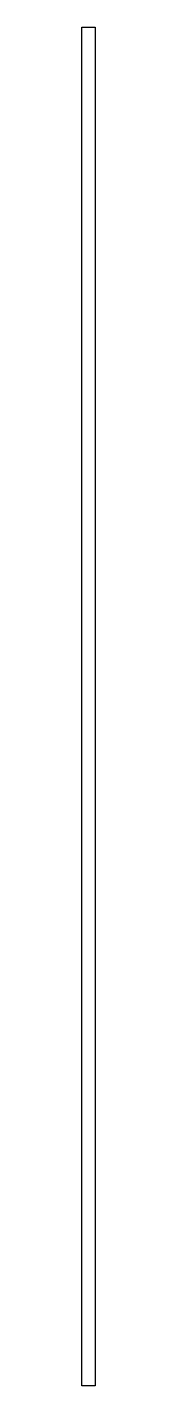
# Model space of a CAD drawing. Header units: millimetres. Extents: x 105 to 108, y -152 to 152.
import ezdxf

# ---------------------------------------------------------------- set-up
doc = ezdxf.new("R2010")
doc.units = ezdxf.units.MM
doc.header["$MEASUREMENT"] = 0
doc.layers.add('Default', color=7, linetype='Continuous', true_color=0x000000)

msp = doc.modelspace()

# ---------------------------------------------------------------- linework, layer by layer
at = {"layer": 'Default'}
for points in [[(105, -152, 100), (105, 0, 100), (105, 152, 100)], [(105, 152, 100), (105, 152, 98), (105, 152, 96)], [(105, -152, 96), (105, 0, 96), (105, 152, 96)], [(105, 152, 100), (106.5, 152, 100), (108, 152, 100)], [(105, 152, 96), (106.5, 152, 96), (108, 152, 96)], [(108, 152, 100), (108, 152, 98), (108, 152, 96)], [(108, 152, 100), (108, 0, 100), (108, -152, 100)], [(108, 152, 96), (108, 0, 96), (108, -152, 96)], [(105, -152, 100), (105, -152, 98), (105, -152, 96)], [(108, -152, 100), (106.5, -152, 100), (105, -152, 100)], [(108, -152, 96), (106.5, -152, 96), (105, -152, 96)], [(108, -152, 100), (108, -152, 98), (108, -152, 96)]]:
    msp.add_open_spline(points, degree=2, dxfattribs=at)

doc.saveas('drawing.dxf')
